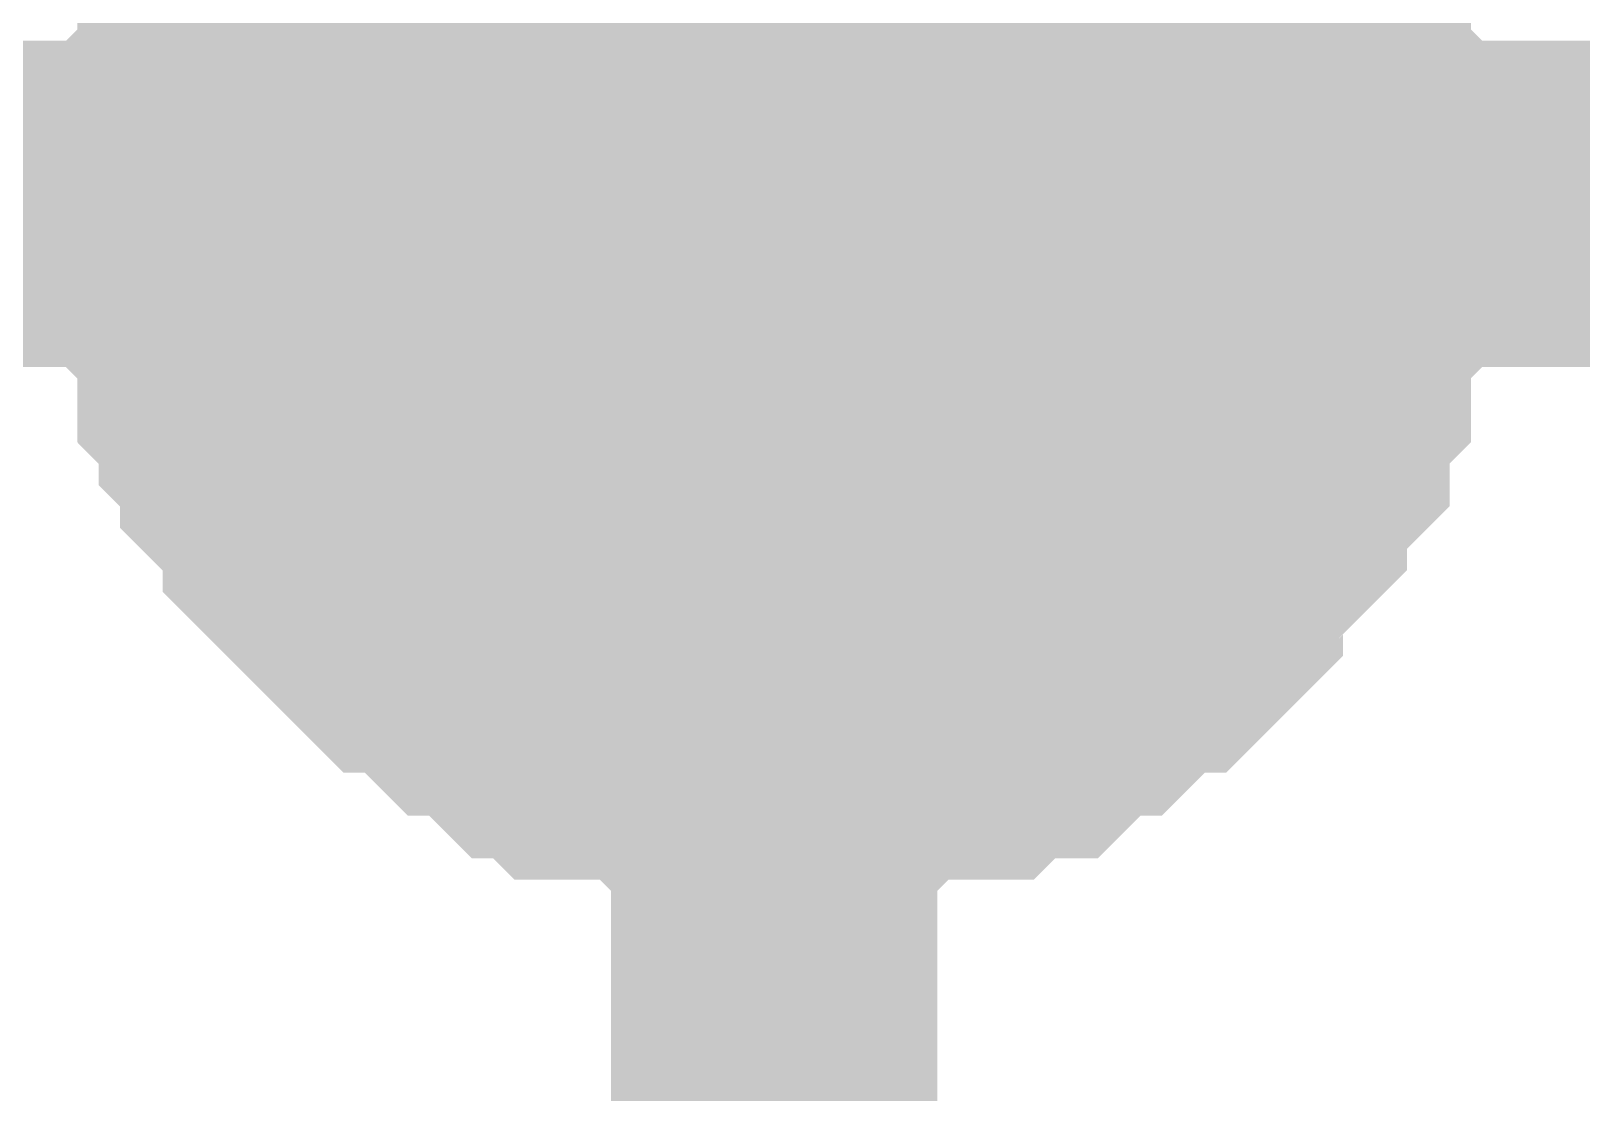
# Model space of a CAD drawing. Header units: inches. Extents: x 0 to 16.9, y 0 to 11.7.
# Drawn here: x 14.6176 to 14.6736, y 4.416 to 4.4544 of the extents above; entities that cross this region are included whole.
import ezdxf

# ---------------------------------------------------------------- set-up
doc = ezdxf.new("R2010")
doc.units = ezdxf.units.IN
doc.header["$MEASUREMENT"] = 0
doc.layers.add('Sheet', color=255, linetype='Continuous')

msp = doc.modelspace()

# ---------------------------------------------------------------- linework, layer by layer
at = {"layer": 'Sheet'}
msp.add_lwpolyline([(14.635677, 4.448821, 0.02, 0.02, 1), (14.655677, 4.448821, 0.02, 0.02, 1)], format="xyseb", close=True, dxfattribs=at)
for points in [[(14.624353, 4.448123, 0.0118, 0.0118, 0), (14.624353, 4.448894, 0.0118, 0.0118, 0), (14.624353, 4.450438, 0.0118, 0.0118, 0), (14.624353, 4.451209, 0.0118, 0.0118, 0), (14.625125, 4.451981, 0.0118, 0.0118, 0), (14.625125, 4.453525, 0.0118, 0.0118, 0), (14.625125, 4.454296, 0.0118, 0.0118, 0), (14.625896, 4.455068, 0.0118, 0.0118, 0), (14.625896, 4.45584, 0.0118, 0.0118, 0), (14.626668, 4.457383, 0.0118, 0.0118, 0), (14.626668, 4.458155, 0.0118, 0.0118, 0), (14.627439, 4.458926, 0.0118, 0.0118, 0), (14.628211, 4.459698, 0.0118, 0.0118, 0), (14.628211, 4.46047, 0.0118, 0.0118, 0)], [(14.624353, 4.448123, 0.0118, 0.0118, 0), (14.624353, 4.448894, 0.0118, 0.0118, 0), (14.624353, 4.450438, 0.0118, 0.0118, 0), (14.624353, 4.451209, 0.0118, 0.0118, 0), (14.625125, 4.451981, 0.0118, 0.0118, 0), (14.625125, 4.453525, 0.0118, 0.0118, 0), (14.625125, 4.454296, 0.0118, 0.0118, 0), (14.625896, 4.455068, 0.0118, 0.0118, 0), (14.625896, 4.45584, 0.0118, 0.0118, 0), (14.626668, 4.457383, 0.0118, 0.0118, 0), (14.626668, 4.458155, 0.0118, 0.0118, 0), (14.627439, 4.458926, 0.0118, 0.0118, 0), (14.628211, 4.459698, 0.0118, 0.0118, 0), (14.628211, 4.46047, 0.0118, 0.0118, 0)], [(14.624353, 4.448123, 0.0118, 0.0118, 0), (14.624353, 4.448894, 0.0118, 0.0118, 0), (14.624353, 4.450438, 0.0118, 0.0118, 0), (14.624353, 4.451209, 0.0118, 0.0118, 0), (14.625125, 4.451981, 0.0118, 0.0118, 0), (14.625125, 4.453525, 0.0118, 0.0118, 0), (14.625125, 4.454296, 0.0118, 0.0118, 0), (14.625896, 4.455068, 0.0118, 0.0118, 0), (14.625896, 4.45584, 0.0118, 0.0118, 0), (14.626668, 4.457383, 0.0118, 0.0118, 0), (14.626668, 4.458155, 0.0118, 0.0118, 0), (14.627439, 4.458926, 0.0118, 0.0118, 0), (14.628211, 4.459698, 0.0118, 0.0118, 0), (14.628211, 4.46047, 0.0118, 0.0118, 0)], [(14.624353, 4.448123, 0.0118, 0.0118, 0), (14.624353, 4.448894, 0.0118, 0.0118, 0), (14.624353, 4.450438, 0.0118, 0.0118, 0), (14.624353, 4.451209, 0.0118, 0.0118, 0), (14.625125, 4.451981, 0.0118, 0.0118, 0), (14.625125, 4.453525, 0.0118, 0.0118, 0), (14.625125, 4.454296, 0.0118, 0.0118, 0), (14.625896, 4.455068, 0.0118, 0.0118, 0), (14.625896, 4.45584, 0.0118, 0.0118, 0), (14.626668, 4.457383, 0.0118, 0.0118, 0), (14.626668, 4.458155, 0.0118, 0.0118, 0), (14.627439, 4.458926, 0.0118, 0.0118, 0), (14.628211, 4.459698, 0.0118, 0.0118, 0), (14.628211, 4.46047, 0.0118, 0.0118, 0)], [(14.660615, 4.46047, 0.0118, 0.0118, 0), (14.661386, 4.459698, 0.0118, 0.0118, 0), (14.661386, 4.458926, 0.0118, 0.0118, 0), (14.662158, 4.458155, 0.0118, 0.0118, 0), (14.66293, 4.457383, 0.0118, 0.0118, 0), (14.66293, 4.45584, 0.0118, 0.0118, 0), (14.66293, 4.455068, 0.0118, 0.0118, 0), (14.663701, 4.454296, 0.0118, 0.0118, 0), (14.663701, 4.453525, 0.0118, 0.0118, 0), (14.663701, 4.451981, 0.0118, 0.0118, 0), (14.664473, 4.451209, 0.0118, 0.0118, 0), (14.664473, 4.450438, 0.0118, 0.0118, 0), (14.664473, 4.448894, 0.0118, 0.0118, 0), (14.664473, 4.448123, 0.0118, 0.0118, 0)], [(14.660615, 4.46047, 0.0118, 0.0118, 0), (14.661386, 4.459698, 0.0118, 0.0118, 0), (14.661386, 4.458926, 0.0118, 0.0118, 0), (14.662158, 4.458155, 0.0118, 0.0118, 0), (14.66293, 4.457383, 0.0118, 0.0118, 0), (14.66293, 4.45584, 0.0118, 0.0118, 0), (14.66293, 4.455068, 0.0118, 0.0118, 0), (14.663701, 4.454296, 0.0118, 0.0118, 0), (14.663701, 4.453525, 0.0118, 0.0118, 0), (14.663701, 4.451981, 0.0118, 0.0118, 0), (14.664473, 4.451209, 0.0118, 0.0118, 0), (14.664473, 4.450438, 0.0118, 0.0118, 0), (14.664473, 4.448894, 0.0118, 0.0118, 0), (14.664473, 4.448123, 0.0118, 0.0118, 0)], [(14.660615, 4.46047, 0.0118, 0.0118, 0), (14.661386, 4.459698, 0.0118, 0.0118, 0), (14.661386, 4.458926, 0.0118, 0.0118, 0), (14.662158, 4.458155, 0.0118, 0.0118, 0), (14.66293, 4.457383, 0.0118, 0.0118, 0), (14.66293, 4.45584, 0.0118, 0.0118, 0), (14.66293, 4.455068, 0.0118, 0.0118, 0), (14.663701, 4.454296, 0.0118, 0.0118, 0), (14.663701, 4.453525, 0.0118, 0.0118, 0), (14.663701, 4.451981, 0.0118, 0.0118, 0), (14.664473, 4.451209, 0.0118, 0.0118, 0), (14.664473, 4.450438, 0.0118, 0.0118, 0), (14.664473, 4.448894, 0.0118, 0.0118, 0), (14.664473, 4.448123, 0.0118, 0.0118, 0)], [(14.660615, 4.46047, 0.0118, 0.0118, 0), (14.661386, 4.459698, 0.0118, 0.0118, 0), (14.661386, 4.458926, 0.0118, 0.0118, 0), (14.662158, 4.458155, 0.0118, 0.0118, 0), (14.66293, 4.457383, 0.0118, 0.0118, 0), (14.66293, 4.45584, 0.0118, 0.0118, 0), (14.66293, 4.455068, 0.0118, 0.0118, 0), (14.663701, 4.454296, 0.0118, 0.0118, 0), (14.663701, 4.453525, 0.0118, 0.0118, 0), (14.663701, 4.451981, 0.0118, 0.0118, 0), (14.664473, 4.451209, 0.0118, 0.0118, 0), (14.664473, 4.450438, 0.0118, 0.0118, 0), (14.664473, 4.448894, 0.0118, 0.0118, 0), (14.664473, 4.448123, 0.0118, 0.0118, 0)], [(14.624353, 4.448123, 0.0039, 0.0039, 0), (14.624353, 4.448894, 0.0039, 0.0039, 0), (14.624353, 4.450438, 0.0039, 0.0039, 0), (14.624353, 4.451209, 0.0039, 0.0039, 0), (14.625125, 4.451981, 0.0039, 0.0039, 0), (14.625125, 4.453525, 0.0039, 0.0039, 0), (14.625125, 4.454296, 0.0039, 0.0039, 0), (14.625896, 4.455068, 0.0039, 0.0039, 0), (14.625896, 4.45584, 0.0039, 0.0039, 0), (14.626668, 4.457383, 0.0039, 0.0039, 0)], [(14.624353, 4.448123, 0.0039, 0.0039, 0), (14.624353, 4.448894, 0.0039, 0.0039, 0), (14.624353, 4.450438, 0.0039, 0.0039, 0), (14.624353, 4.451209, 0.0039, 0.0039, 0), (14.625125, 4.451981, 0.0039, 0.0039, 0), (14.625125, 4.453525, 0.0039, 0.0039, 0), (14.625125, 4.454296, 0.0039, 0.0039, 0), (14.625896, 4.455068, 0.0039, 0.0039, 0), (14.625896, 4.45584, 0.0039, 0.0039, 0), (14.626668, 4.457383, 0.0039, 0.0039, 0)], [(14.624353, 4.448123, 0.0039, 0.0039, 0), (14.624353, 4.448894, 0.0039, 0.0039, 0), (14.624353, 4.450438, 0.0039, 0.0039, 0), (14.624353, 4.451209, 0.0039, 0.0039, 0), (14.625125, 4.451981, 0.0039, 0.0039, 0), (14.625125, 4.453525, 0.0039, 0.0039, 0), (14.625125, 4.454296, 0.0039, 0.0039, 0), (14.625896, 4.455068, 0.0039, 0.0039, 0), (14.625896, 4.45584, 0.0039, 0.0039, 0), (14.626668, 4.457383, 0.0039, 0.0039, 0)], [(14.624353, 4.448123, 0.0039, 0.0039, 0), (14.624353, 4.448894, 0.0039, 0.0039, 0), (14.624353, 4.450438, 0.0039, 0.0039, 0), (14.624353, 4.451209, 0.0039, 0.0039, 0), (14.625125, 4.451981, 0.0039, 0.0039, 0), (14.625125, 4.453525, 0.0039, 0.0039, 0), (14.625125, 4.454296, 0.0039, 0.0039, 0), (14.625896, 4.455068, 0.0039, 0.0039, 0), (14.625896, 4.45584, 0.0039, 0.0039, 0), (14.626668, 4.457383, 0.0039, 0.0039, 0)], [(14.66293, 4.457383, 0.0039, 0.0039, 0), (14.66293, 4.45584, 0.0039, 0.0039, 0), (14.66293, 4.455068, 0.0039, 0.0039, 0), (14.663701, 4.454296, 0.0039, 0.0039, 0), (14.663701, 4.453525, 0.0039, 0.0039, 0), (14.663701, 4.451981, 0.0039, 0.0039, 0), (14.664473, 4.451209, 0.0039, 0.0039, 0), (14.664473, 4.450438, 0.0039, 0.0039, 0), (14.664473, 4.448894, 0.0039, 0.0039, 0), (14.664473, 4.448123, 0.0039, 0.0039, 0)], [(14.66293, 4.457383, 0.0039, 0.0039, 0), (14.66293, 4.45584, 0.0039, 0.0039, 0), (14.66293, 4.455068, 0.0039, 0.0039, 0), (14.663701, 4.454296, 0.0039, 0.0039, 0), (14.663701, 4.453525, 0.0039, 0.0039, 0), (14.663701, 4.451981, 0.0039, 0.0039, 0), (14.664473, 4.451209, 0.0039, 0.0039, 0), (14.664473, 4.450438, 0.0039, 0.0039, 0), (14.664473, 4.448894, 0.0039, 0.0039, 0), (14.664473, 4.448123, 0.0039, 0.0039, 0)], [(14.66293, 4.457383, 0.0039, 0.0039, 0), (14.66293, 4.45584, 0.0039, 0.0039, 0), (14.66293, 4.455068, 0.0039, 0.0039, 0), (14.663701, 4.454296, 0.0039, 0.0039, 0), (14.663701, 4.453525, 0.0039, 0.0039, 0), (14.663701, 4.451981, 0.0039, 0.0039, 0), (14.664473, 4.451209, 0.0039, 0.0039, 0), (14.664473, 4.450438, 0.0039, 0.0039, 0), (14.664473, 4.448894, 0.0039, 0.0039, 0), (14.664473, 4.448123, 0.0039, 0.0039, 0)], [(14.66293, 4.457383, 0.0039, 0.0039, 0), (14.66293, 4.45584, 0.0039, 0.0039, 0), (14.66293, 4.455068, 0.0039, 0.0039, 0), (14.663701, 4.454296, 0.0039, 0.0039, 0), (14.663701, 4.453525, 0.0039, 0.0039, 0), (14.663701, 4.451981, 0.0039, 0.0039, 0), (14.664473, 4.451209, 0.0039, 0.0039, 0), (14.664473, 4.450438, 0.0039, 0.0039, 0), (14.664473, 4.448894, 0.0039, 0.0039, 0), (14.664473, 4.448123, 0.0039, 0.0039, 0)], [(14.408325, 4.015195, 0.0118, 0.0118, 0), (14.644413, 4.015195, 0.0118, 0.0118, 0), (14.644413, 4.448123, 0.0118, 0.0118, 0)], [(14.526369, 4.448123, 0.0118, 0.0118, 0), (14.644413, 4.448123, 0.0118, 0.0118, 0), (15.864973, 4.448123, 0.0118, 0.0118, 0)], [(14.644413, 4.42883, 0.0118, 0.0118, 0), (14.643641, 4.42883, 0.0118, 0.0118, 0), (14.642098, 4.42883, 0.0118, 0.0118, 0), (14.641327, 4.42883, 0.0118, 0.0118, 0), (14.640555, 4.429602, 0.0118, 0.0118, 0), (14.639784, 4.429602, 0.0118, 0.0118, 0), (14.638241, 4.429602, 0.0118, 0.0118, 0), (14.637469, 4.429602, 0.0118, 0.0118, 0), (14.636698, 4.430373, 0.0118, 0.0118, 0), (14.635926, 4.430373, 0.0118, 0.0118, 0), (14.635154, 4.431145, 0.0118, 0.0118, 0), (14.634383, 4.431917, 0.0118, 0.0118, 0), (14.633611, 4.431917, 0.0118, 0.0118, 0), (14.63284, 4.432688, 0.0118, 0.0118, 0), (14.632068, 4.43346, 0.0118, 0.0118, 0), (14.631297, 4.43346, 0.0118, 0.0118, 0), (14.630525, 4.434232, 0.0118, 0.0118, 0), (14.629754, 4.435004, 0.0118, 0.0118, 0), (14.628982, 4.435775, 0.0118, 0.0118, 0), (14.628211, 4.436547, 0.0118, 0.0118, 0), (14.628211, 4.437319, 0.0118, 0.0118, 0), (14.627439, 4.43809, 0.0118, 0.0118, 0), (14.626668, 4.438862, 0.0118, 0.0118, 0), (14.626668, 4.439634, 0.0118, 0.0118, 0), (14.625896, 4.440405, 0.0118, 0.0118, 0), (14.625896, 4.441177, 0.0118, 0.0118, 0), (14.625125, 4.441949, 0.0118, 0.0118, 0), (14.625125, 4.443492, 0.0118, 0.0118, 0), (14.625125, 4.444264, 0.0118, 0.0118, 0), (14.624353, 4.445036, 0.0118, 0.0118, 0), (14.624353, 4.445807, 0.0118, 0.0118, 0), (14.624353, 4.447351, 0.0118, 0.0118, 0), (14.624353, 4.448123, 0.0118, 0.0118, 0)], [(14.624353, 4.448123, 0.0118, 0.0118, 0), (14.624353, 4.448123, 0.0118, 0.0118, 0)], [(14.644413, 4.42883, 0.0118, 0.0118, 0), (14.643641, 4.42883, 0.0118, 0.0118, 0), (14.642098, 4.42883, 0.0118, 0.0118, 0), (14.641327, 4.42883, 0.0118, 0.0118, 0), (14.640555, 4.429602, 0.0118, 0.0118, 0), (14.639784, 4.429602, 0.0118, 0.0118, 0), (14.638241, 4.429602, 0.0118, 0.0118, 0), (14.637469, 4.429602, 0.0118, 0.0118, 0), (14.636698, 4.430373, 0.0118, 0.0118, 0), (14.635926, 4.430373, 0.0118, 0.0118, 0), (14.635154, 4.431145, 0.0118, 0.0118, 0), (14.634383, 4.431917, 0.0118, 0.0118, 0), (14.633611, 4.431917, 0.0118, 0.0118, 0), (14.63284, 4.432688, 0.0118, 0.0118, 0), (14.632068, 4.43346, 0.0118, 0.0118, 0), (14.631297, 4.43346, 0.0118, 0.0118, 0), (14.630525, 4.434232, 0.0118, 0.0118, 0), (14.629754, 4.435004, 0.0118, 0.0118, 0), (14.628982, 4.435775, 0.0118, 0.0118, 0), (14.628211, 4.436547, 0.0118, 0.0118, 0), (14.628211, 4.437319, 0.0118, 0.0118, 0), (14.627439, 4.43809, 0.0118, 0.0118, 0), (14.626668, 4.438862, 0.0118, 0.0118, 0), (14.626668, 4.439634, 0.0118, 0.0118, 0), (14.625896, 4.440405, 0.0118, 0.0118, 0), (14.625896, 4.441177, 0.0118, 0.0118, 0), (14.625125, 4.441949, 0.0118, 0.0118, 0), (14.625125, 4.443492, 0.0118, 0.0118, 0), (14.625125, 4.444264, 0.0118, 0.0118, 0), (14.624353, 4.445036, 0.0118, 0.0118, 0), (14.624353, 4.445807, 0.0118, 0.0118, 0), (14.624353, 4.447351, 0.0118, 0.0118, 0), (14.624353, 4.448123, 0.0118, 0.0118, 0)], [(14.624353, 4.448123, 0.0118, 0.0118, 0), (14.624353, 4.448123, 0.0118, 0.0118, 0)], [(14.644413, 4.42883, 0.0118, 0.0118, 0), (14.643641, 4.42883, 0.0118, 0.0118, 0), (14.642098, 4.42883, 0.0118, 0.0118, 0), (14.641327, 4.42883, 0.0118, 0.0118, 0), (14.640555, 4.429602, 0.0118, 0.0118, 0), (14.639784, 4.429602, 0.0118, 0.0118, 0), (14.638241, 4.429602, 0.0118, 0.0118, 0), (14.637469, 4.429602, 0.0118, 0.0118, 0), (14.636698, 4.430373, 0.0118, 0.0118, 0), (14.635926, 4.430373, 0.0118, 0.0118, 0), (14.635154, 4.431145, 0.0118, 0.0118, 0), (14.634383, 4.431917, 0.0118, 0.0118, 0), (14.633611, 4.431917, 0.0118, 0.0118, 0), (14.63284, 4.432688, 0.0118, 0.0118, 0), (14.632068, 4.43346, 0.0118, 0.0118, 0), (14.631297, 4.43346, 0.0118, 0.0118, 0), (14.630525, 4.434232, 0.0118, 0.0118, 0), (14.629754, 4.435004, 0.0118, 0.0118, 0), (14.628982, 4.435775, 0.0118, 0.0118, 0), (14.628211, 4.436547, 0.0118, 0.0118, 0), (14.628211, 4.437319, 0.0118, 0.0118, 0), (14.627439, 4.43809, 0.0118, 0.0118, 0), (14.626668, 4.438862, 0.0118, 0.0118, 0), (14.626668, 4.439634, 0.0118, 0.0118, 0), (14.625896, 4.440405, 0.0118, 0.0118, 0), (14.625896, 4.441177, 0.0118, 0.0118, 0), (14.625125, 4.441949, 0.0118, 0.0118, 0), (14.625125, 4.443492, 0.0118, 0.0118, 0), (14.625125, 4.444264, 0.0118, 0.0118, 0), (14.624353, 4.445036, 0.0118, 0.0118, 0), (14.624353, 4.445807, 0.0118, 0.0118, 0), (14.624353, 4.447351, 0.0118, 0.0118, 0), (14.624353, 4.448123, 0.0118, 0.0118, 0)], [(14.624353, 4.448123, 0.0118, 0.0118, 0), (14.624353, 4.448123, 0.0118, 0.0118, 0)], [(14.644413, 4.42883, 0.0118, 0.0118, 0), (14.643641, 4.42883, 0.0118, 0.0118, 0), (14.642098, 4.42883, 0.0118, 0.0118, 0), (14.641327, 4.42883, 0.0118, 0.0118, 0), (14.640555, 4.429602, 0.0118, 0.0118, 0), (14.639784, 4.429602, 0.0118, 0.0118, 0), (14.638241, 4.429602, 0.0118, 0.0118, 0), (14.637469, 4.429602, 0.0118, 0.0118, 0), (14.636698, 4.430373, 0.0118, 0.0118, 0), (14.635926, 4.430373, 0.0118, 0.0118, 0), (14.635154, 4.431145, 0.0118, 0.0118, 0), (14.634383, 4.431917, 0.0118, 0.0118, 0), (14.633611, 4.431917, 0.0118, 0.0118, 0), (14.63284, 4.432688, 0.0118, 0.0118, 0), (14.632068, 4.43346, 0.0118, 0.0118, 0), (14.631297, 4.43346, 0.0118, 0.0118, 0), (14.630525, 4.434232, 0.0118, 0.0118, 0), (14.629754, 4.435004, 0.0118, 0.0118, 0), (14.628982, 4.435775, 0.0118, 0.0118, 0), (14.628211, 4.436547, 0.0118, 0.0118, 0), (14.628211, 4.437319, 0.0118, 0.0118, 0), (14.627439, 4.43809, 0.0118, 0.0118, 0), (14.626668, 4.438862, 0.0118, 0.0118, 0), (14.626668, 4.439634, 0.0118, 0.0118, 0), (14.625896, 4.440405, 0.0118, 0.0118, 0), (14.625896, 4.441177, 0.0118, 0.0118, 0), (14.625125, 4.441949, 0.0118, 0.0118, 0), (14.625125, 4.443492, 0.0118, 0.0118, 0), (14.625125, 4.444264, 0.0118, 0.0118, 0), (14.624353, 4.445036, 0.0118, 0.0118, 0), (14.624353, 4.445807, 0.0118, 0.0118, 0), (14.624353, 4.447351, 0.0118, 0.0118, 0), (14.624353, 4.448123, 0.0118, 0.0118, 0)], [(14.624353, 4.448123, 0.0118, 0.0118, 0), (14.624353, 4.448123, 0.0118, 0.0118, 0)], [(14.664473, 4.448123, 0.0118, 0.0118, 0), (14.664473, 4.447351, 0.0118, 0.0118, 0), (14.664473, 4.445807, 0.0118, 0.0118, 0), (14.664473, 4.445036, 0.0118, 0.0118, 0), (14.663701, 4.444264, 0.0118, 0.0118, 0), (14.663701, 4.443492, 0.0118, 0.0118, 0), (14.663701, 4.441949, 0.0118, 0.0118, 0), (14.66293, 4.441177, 0.0118, 0.0118, 0), (14.66293, 4.440405, 0.0118, 0.0118, 0), (14.66293, 4.439634, 0.0118, 0.0118, 0), (14.662158, 4.438862, 0.0118, 0.0118, 0), (14.661386, 4.43809, 0.0118, 0.0118, 0), (14.661386, 4.437319, 0.0118, 0.0118, 0), (14.660615, 4.436547, 0.0118, 0.0118, 0), (14.659843, 4.435775, 0.0118, 0.0118, 0), (14.659072, 4.435004, 0.0118, 0.0118, 0), (14.659072, 4.434232, 0.0118, 0.0118, 0), (14.6583, 4.43346, 0.0118, 0.0118, 0), (14.657529, 4.43346, 0.0118, 0.0118, 0), (14.656757, 4.432688, 0.0118, 0.0118, 0), (14.655986, 4.431917, 0.0118, 0.0118, 0), (14.655214, 4.431917, 0.0118, 0.0118, 0), (14.654443, 4.431145, 0.0118, 0.0118, 0), (14.653671, 4.430373, 0.0118, 0.0118, 0), (14.652128, 4.430373, 0.0118, 0.0118, 0), (14.651357, 4.429602, 0.0118, 0.0118, 0), (14.650585, 4.429602, 0.0118, 0.0118, 0), (14.649814, 4.429602, 0.0118, 0.0118, 0), (14.64827, 4.429602, 0.0118, 0.0118, 0), (14.647499, 4.42883, 0.0118, 0.0118, 0), (14.646727, 4.42883, 0.0118, 0.0118, 0), (14.645184, 4.42883, 0.0118, 0.0118, 0), (14.644413, 4.42883, 0.0118, 0.0118, 0)], [(14.664473, 4.448123, 0.0118, 0.0118, 0), (14.664473, 4.447351, 0.0118, 0.0118, 0), (14.664473, 4.445807, 0.0118, 0.0118, 0), (14.664473, 4.445036, 0.0118, 0.0118, 0), (14.663701, 4.444264, 0.0118, 0.0118, 0), (14.663701, 4.443492, 0.0118, 0.0118, 0), (14.663701, 4.441949, 0.0118, 0.0118, 0), (14.66293, 4.441177, 0.0118, 0.0118, 0), (14.66293, 4.440405, 0.0118, 0.0118, 0), (14.66293, 4.439634, 0.0118, 0.0118, 0), (14.662158, 4.438862, 0.0118, 0.0118, 0), (14.661386, 4.43809, 0.0118, 0.0118, 0), (14.661386, 4.437319, 0.0118, 0.0118, 0), (14.660615, 4.436547, 0.0118, 0.0118, 0), (14.659843, 4.435775, 0.0118, 0.0118, 0), (14.659072, 4.435004, 0.0118, 0.0118, 0), (14.659072, 4.434232, 0.0118, 0.0118, 0), (14.6583, 4.43346, 0.0118, 0.0118, 0), (14.657529, 4.43346, 0.0118, 0.0118, 0), (14.656757, 4.432688, 0.0118, 0.0118, 0), (14.655986, 4.431917, 0.0118, 0.0118, 0), (14.655214, 4.431917, 0.0118, 0.0118, 0), (14.654443, 4.431145, 0.0118, 0.0118, 0), (14.653671, 4.430373, 0.0118, 0.0118, 0), (14.652128, 4.430373, 0.0118, 0.0118, 0), (14.651357, 4.429602, 0.0118, 0.0118, 0), (14.650585, 4.429602, 0.0118, 0.0118, 0), (14.649814, 4.429602, 0.0118, 0.0118, 0), (14.64827, 4.429602, 0.0118, 0.0118, 0), (14.647499, 4.42883, 0.0118, 0.0118, 0), (14.646727, 4.42883, 0.0118, 0.0118, 0), (14.645184, 4.42883, 0.0118, 0.0118, 0), (14.644413, 4.42883, 0.0118, 0.0118, 0)], [(14.664473, 4.448123, 0.0118, 0.0118, 0), (14.664473, 4.447351, 0.0118, 0.0118, 0), (14.664473, 4.445807, 0.0118, 0.0118, 0), (14.664473, 4.445036, 0.0118, 0.0118, 0), (14.663701, 4.444264, 0.0118, 0.0118, 0), (14.663701, 4.443492, 0.0118, 0.0118, 0), (14.663701, 4.441949, 0.0118, 0.0118, 0), (14.66293, 4.441177, 0.0118, 0.0118, 0), (14.66293, 4.440405, 0.0118, 0.0118, 0), (14.66293, 4.439634, 0.0118, 0.0118, 0), (14.662158, 4.438862, 0.0118, 0.0118, 0), (14.661386, 4.43809, 0.0118, 0.0118, 0), (14.661386, 4.437319, 0.0118, 0.0118, 0), (14.660615, 4.436547, 0.0118, 0.0118, 0), (14.659843, 4.435775, 0.0118, 0.0118, 0), (14.659072, 4.435004, 0.0118, 0.0118, 0), (14.659072, 4.434232, 0.0118, 0.0118, 0), (14.6583, 4.43346, 0.0118, 0.0118, 0), (14.657529, 4.43346, 0.0118, 0.0118, 0), (14.656757, 4.432688, 0.0118, 0.0118, 0), (14.655986, 4.431917, 0.0118, 0.0118, 0), (14.655214, 4.431917, 0.0118, 0.0118, 0), (14.654443, 4.431145, 0.0118, 0.0118, 0), (14.653671, 4.430373, 0.0118, 0.0118, 0), (14.652128, 4.430373, 0.0118, 0.0118, 0), (14.651357, 4.429602, 0.0118, 0.0118, 0), (14.650585, 4.429602, 0.0118, 0.0118, 0), (14.649814, 4.429602, 0.0118, 0.0118, 0), (14.64827, 4.429602, 0.0118, 0.0118, 0), (14.647499, 4.42883, 0.0118, 0.0118, 0), (14.646727, 4.42883, 0.0118, 0.0118, 0), (14.645184, 4.42883, 0.0118, 0.0118, 0), (14.644413, 4.42883, 0.0118, 0.0118, 0)], [(14.664473, 4.448123, 0.0118, 0.0118, 0), (14.664473, 4.447351, 0.0118, 0.0118, 0), (14.664473, 4.445807, 0.0118, 0.0118, 0), (14.664473, 4.445036, 0.0118, 0.0118, 0), (14.663701, 4.444264, 0.0118, 0.0118, 0), (14.663701, 4.443492, 0.0118, 0.0118, 0), (14.663701, 4.441949, 0.0118, 0.0118, 0), (14.66293, 4.441177, 0.0118, 0.0118, 0), (14.66293, 4.440405, 0.0118, 0.0118, 0), (14.66293, 4.439634, 0.0118, 0.0118, 0), (14.662158, 4.438862, 0.0118, 0.0118, 0), (14.661386, 4.43809, 0.0118, 0.0118, 0), (14.661386, 4.437319, 0.0118, 0.0118, 0), (14.660615, 4.436547, 0.0118, 0.0118, 0), (14.659843, 4.435775, 0.0118, 0.0118, 0), (14.659072, 4.435004, 0.0118, 0.0118, 0), (14.659072, 4.434232, 0.0118, 0.0118, 0), (14.6583, 4.43346, 0.0118, 0.0118, 0), (14.657529, 4.43346, 0.0118, 0.0118, 0), (14.656757, 4.432688, 0.0118, 0.0118, 0), (14.655986, 4.431917, 0.0118, 0.0118, 0), (14.655214, 4.431917, 0.0118, 0.0118, 0), (14.654443, 4.431145, 0.0118, 0.0118, 0), (14.653671, 4.430373, 0.0118, 0.0118, 0), (14.652128, 4.430373, 0.0118, 0.0118, 0), (14.651357, 4.429602, 0.0118, 0.0118, 0), (14.650585, 4.429602, 0.0118, 0.0118, 0), (14.649814, 4.429602, 0.0118, 0.0118, 0), (14.64827, 4.429602, 0.0118, 0.0118, 0), (14.647499, 4.42883, 0.0118, 0.0118, 0), (14.646727, 4.42883, 0.0118, 0.0118, 0), (14.645184, 4.42883, 0.0118, 0.0118, 0), (14.644413, 4.42883, 0.0118, 0.0118, 0)], [(14.664473, 4.448123, 0.0118, 0.0118, 0), (14.664473, 4.448123, 0.0118, 0.0118, 0), (14.664473, 4.448123, 0.0118, 0.0118, 0), (14.664473, 4.448123, 0.0118, 0.0118, 0), (14.664473, 4.448123, 0.0118, 0.0118, 0), (14.664473, 4.448123, 0.0118, 0.0118, 0), (14.664473, 4.448123, 0.0118, 0.0118, 0), (14.664473, 4.448123, 0.0118, 0.0118, 0), (14.664473, 4.448123, 0.0118, 0.0118, 0), (14.664473, 4.448123, 0.0118, 0.0118, 0), (14.664473, 4.448123, 0.0118, 0.0118, 0), (14.664473, 4.448123, 0.0118, 0.0118, 0), (14.664473, 4.448123, 0.0118, 0.0118, 0), (14.664473, 4.448123, 0.0118, 0.0118, 0), (14.664473, 4.448123, 0.0118, 0.0118, 0), (14.664473, 4.448123, 0.0118, 0.0118, 0), (14.664473, 4.448123, 0.0118, 0.0118, 0), (14.664473, 4.448123, 0.0118, 0.0118, 0), (14.664473, 4.448123, 0.0118, 0.0118, 0), (14.664473, 4.448123, 0.0118, 0.0118, 0), (14.664473, 4.448123, 0.0118, 0.0118, 0), (14.664473, 4.448123, 0.0118, 0.0118, 0), (14.664473, 4.448123, 0.0118, 0.0118, 0), (14.664473, 4.448123, 0.0118, 0.0118, 0), (14.664473, 4.448123, 0.0118, 0.0118, 0), (14.664473, 4.448123, 0.0118, 0.0118, 0), (14.664473, 4.448123, 0.0118, 0.0118, 0), (14.664473, 4.448123, 0.0118, 0.0118, 0), (14.664473, 4.448123, 0.0118, 0.0118, 0), (14.664473, 4.448123, 0.0118, 0.0118, 0), (14.664473, 4.448123, 0.0118, 0.0118, 0), (14.664473, 4.448123, 0.0118, 0.0118, 0), (14.664473, 4.448123, 0.0118, 0.0118, 0)], [(14.664473, 4.448123, 0.0118, 0.0118, 0), (14.664473, 4.448123, 0.0118, 0.0118, 0)], [(14.664473, 4.448123, 0.0118, 0.0118, 0), (14.664473, 4.448123, 0.0118, 0.0118, 0), (14.664473, 4.448123, 0.0118, 0.0118, 0), (14.664473, 4.448123, 0.0118, 0.0118, 0), (14.664473, 4.448123, 0.0118, 0.0118, 0), (14.664473, 4.448123, 0.0118, 0.0118, 0), (14.664473, 4.448123, 0.0118, 0.0118, 0), (14.664473, 4.448123, 0.0118, 0.0118, 0), (14.664473, 4.448123, 0.0118, 0.0118, 0), (14.664473, 4.448123, 0.0118, 0.0118, 0), (14.664473, 4.448123, 0.0118, 0.0118, 0), (14.664473, 4.448123, 0.0118, 0.0118, 0), (14.664473, 4.448123, 0.0118, 0.0118, 0), (14.664473, 4.448123, 0.0118, 0.0118, 0), (14.664473, 4.448123, 0.0118, 0.0118, 0), (14.664473, 4.448123, 0.0118, 0.0118, 0), (14.664473, 4.448123, 0.0118, 0.0118, 0), (14.664473, 4.448123, 0.0118, 0.0118, 0), (14.664473, 4.448123, 0.0118, 0.0118, 0), (14.664473, 4.448123, 0.0118, 0.0118, 0), (14.664473, 4.448123, 0.0118, 0.0118, 0), (14.664473, 4.448123, 0.0118, 0.0118, 0), (14.664473, 4.448123, 0.0118, 0.0118, 0), (14.664473, 4.448123, 0.0118, 0.0118, 0), (14.664473, 4.448123, 0.0118, 0.0118, 0), (14.664473, 4.448123, 0.0118, 0.0118, 0), (14.664473, 4.448123, 0.0118, 0.0118, 0), (14.664473, 4.448123, 0.0118, 0.0118, 0), (14.664473, 4.448123, 0.0118, 0.0118, 0), (14.664473, 4.448123, 0.0118, 0.0118, 0), (14.664473, 4.448123, 0.0118, 0.0118, 0), (14.664473, 4.448123, 0.0118, 0.0118, 0), (14.664473, 4.448123, 0.0118, 0.0118, 0)], [(14.664473, 4.448123, 0.0118, 0.0118, 0), (14.664473, 4.448123, 0.0118, 0.0118, 0)], [(14.664473, 4.448123, 0.0118, 0.0118, 0), (14.664473, 4.448123, 0.0118, 0.0118, 0), (14.664473, 4.448123, 0.0118, 0.0118, 0), (14.664473, 4.448123, 0.0118, 0.0118, 0), (14.664473, 4.448123, 0.0118, 0.0118, 0), (14.664473, 4.448123, 0.0118, 0.0118, 0), (14.664473, 4.448123, 0.0118, 0.0118, 0), (14.664473, 4.448123, 0.0118, 0.0118, 0), (14.664473, 4.448123, 0.0118, 0.0118, 0), (14.664473, 4.448123, 0.0118, 0.0118, 0), (14.664473, 4.448123, 0.0118, 0.0118, 0), (14.664473, 4.448123, 0.0118, 0.0118, 0), (14.664473, 4.448123, 0.0118, 0.0118, 0), (14.664473, 4.448123, 0.0118, 0.0118, 0), (14.664473, 4.448123, 0.0118, 0.0118, 0), (14.664473, 4.448123, 0.0118, 0.0118, 0), (14.664473, 4.448123, 0.0118, 0.0118, 0), (14.664473, 4.448123, 0.0118, 0.0118, 0), (14.664473, 4.448123, 0.0118, 0.0118, 0), (14.664473, 4.448123, 0.0118, 0.0118, 0), (14.664473, 4.448123, 0.0118, 0.0118, 0), (14.664473, 4.448123, 0.0118, 0.0118, 0), (14.664473, 4.448123, 0.0118, 0.0118, 0), (14.664473, 4.448123, 0.0118, 0.0118, 0), (14.664473, 4.448123, 0.0118, 0.0118, 0), (14.664473, 4.448123, 0.0118, 0.0118, 0), (14.664473, 4.448123, 0.0118, 0.0118, 0), (14.664473, 4.448123, 0.0118, 0.0118, 0), (14.664473, 4.448123, 0.0118, 0.0118, 0), (14.664473, 4.448123, 0.0118, 0.0118, 0), (14.664473, 4.448123, 0.0118, 0.0118, 0), (14.664473, 4.448123, 0.0118, 0.0118, 0), (14.664473, 4.448123, 0.0118, 0.0118, 0)], [(14.664473, 4.448123, 0.0118, 0.0118, 0), (14.664473, 4.448123, 0.0118, 0.0118, 0)], [(14.664473, 4.448123, 0.0118, 0.0118, 0), (14.664473, 4.448123, 0.0118, 0.0118, 0), (14.664473, 4.448123, 0.0118, 0.0118, 0), (14.664473, 4.448123, 0.0118, 0.0118, 0), (14.664473, 4.448123, 0.0118, 0.0118, 0), (14.664473, 4.448123, 0.0118, 0.0118, 0), (14.664473, 4.448123, 0.0118, 0.0118, 0), (14.664473, 4.448123, 0.0118, 0.0118, 0), (14.664473, 4.448123, 0.0118, 0.0118, 0), (14.664473, 4.448123, 0.0118, 0.0118, 0), (14.664473, 4.448123, 0.0118, 0.0118, 0), (14.664473, 4.448123, 0.0118, 0.0118, 0), (14.664473, 4.448123, 0.0118, 0.0118, 0), (14.664473, 4.448123, 0.0118, 0.0118, 0), (14.664473, 4.448123, 0.0118, 0.0118, 0), (14.664473, 4.448123, 0.0118, 0.0118, 0), (14.664473, 4.448123, 0.0118, 0.0118, 0), (14.664473, 4.448123, 0.0118, 0.0118, 0), (14.664473, 4.448123, 0.0118, 0.0118, 0), (14.664473, 4.448123, 0.0118, 0.0118, 0), (14.664473, 4.448123, 0.0118, 0.0118, 0), (14.664473, 4.448123, 0.0118, 0.0118, 0), (14.664473, 4.448123, 0.0118, 0.0118, 0), (14.664473, 4.448123, 0.0118, 0.0118, 0), (14.664473, 4.448123, 0.0118, 0.0118, 0), (14.664473, 4.448123, 0.0118, 0.0118, 0), (14.664473, 4.448123, 0.0118, 0.0118, 0), (14.664473, 4.448123, 0.0118, 0.0118, 0), (14.664473, 4.448123, 0.0118, 0.0118, 0), (14.664473, 4.448123, 0.0118, 0.0118, 0), (14.664473, 4.448123, 0.0118, 0.0118, 0), (14.664473, 4.448123, 0.0118, 0.0118, 0), (14.664473, 4.448123, 0.0118, 0.0118, 0)], [(14.664473, 4.448123, 0.0118, 0.0118, 0), (14.664473, 4.448123, 0.0118, 0.0118, 0)], [(14.644413, 4.42883, 0.0039, 0.0039, 0), (14.643641, 4.42883, 0.0039, 0.0039, 0), (14.642098, 4.42883, 0.0039, 0.0039, 0), (14.641327, 4.42883, 0.0039, 0.0039, 0), (14.640555, 4.429602, 0.0039, 0.0039, 0), (14.639784, 4.429602, 0.0039, 0.0039, 0), (14.638241, 4.429602, 0.0039, 0.0039, 0), (14.637469, 4.429602, 0.0039, 0.0039, 0), (14.636698, 4.430373, 0.0039, 0.0039, 0), (14.635926, 4.430373, 0.0039, 0.0039, 0), (14.635154, 4.431145, 0.0039, 0.0039, 0), (14.634383, 4.431917, 0.0039, 0.0039, 0), (14.633611, 4.431917, 0.0039, 0.0039, 0), (14.63284, 4.432688, 0.0039, 0.0039, 0), (14.632068, 4.43346, 0.0039, 0.0039, 0), (14.631297, 4.43346, 0.0039, 0.0039, 0), (14.630525, 4.434232, 0.0039, 0.0039, 0), (14.629754, 4.435004, 0.0039, 0.0039, 0), (14.628982, 4.435775, 0.0039, 0.0039, 0), (14.628211, 4.436547, 0.0039, 0.0039, 0), (14.628211, 4.437319, 0.0039, 0.0039, 0), (14.627439, 4.43809, 0.0039, 0.0039, 0), (14.626668, 4.438862, 0.0039, 0.0039, 0), (14.626668, 4.439634, 0.0039, 0.0039, 0), (14.625896, 4.440405, 0.0039, 0.0039, 0), (14.625896, 4.441177, 0.0039, 0.0039, 0), (14.625125, 4.441949, 0.0039, 0.0039, 0), (14.625125, 4.443492, 0.0039, 0.0039, 0), (14.625125, 4.444264, 0.0039, 0.0039, 0), (14.624353, 4.445036, 0.0039, 0.0039, 0), (14.624353, 4.445807, 0.0039, 0.0039, 0), (14.624353, 4.447351, 0.0039, 0.0039, 0), (14.624353, 4.448123, 0.0039, 0.0039, 0)], [(14.624353, 4.448123, 0.0039, 0.0039, 0), (14.624353, 4.448123, 0.0039, 0.0039, 0)], [(14.644413, 4.42883, 0.0039, 0.0039, 0), (14.643641, 4.42883, 0.0039, 0.0039, 0), (14.642098, 4.42883, 0.0039, 0.0039, 0), (14.641327, 4.42883, 0.0039, 0.0039, 0), (14.640555, 4.429602, 0.0039, 0.0039, 0), (14.639784, 4.429602, 0.0039, 0.0039, 0), (14.638241, 4.429602, 0.0039, 0.0039, 0), (14.637469, 4.429602, 0.0039, 0.0039, 0), (14.636698, 4.430373, 0.0039, 0.0039, 0), (14.635926, 4.430373, 0.0039, 0.0039, 0), (14.635154, 4.431145, 0.0039, 0.0039, 0), (14.634383, 4.431917, 0.0039, 0.0039, 0), (14.633611, 4.431917, 0.0039, 0.0039, 0), (14.63284, 4.432688, 0.0039, 0.0039, 0), (14.632068, 4.43346, 0.0039, 0.0039, 0), (14.631297, 4.43346, 0.0039, 0.0039, 0), (14.630525, 4.434232, 0.0039, 0.0039, 0), (14.629754, 4.435004, 0.0039, 0.0039, 0), (14.628982, 4.435775, 0.0039, 0.0039, 0), (14.628211, 4.436547, 0.0039, 0.0039, 0), (14.628211, 4.437319, 0.0039, 0.0039, 0), (14.627439, 4.43809, 0.0039, 0.0039, 0), (14.626668, 4.438862, 0.0039, 0.0039, 0), (14.626668, 4.439634, 0.0039, 0.0039, 0), (14.625896, 4.440405, 0.0039, 0.0039, 0), (14.625896, 4.441177, 0.0039, 0.0039, 0), (14.625125, 4.441949, 0.0039, 0.0039, 0), (14.625125, 4.443492, 0.0039, 0.0039, 0), (14.625125, 4.444264, 0.0039, 0.0039, 0), (14.624353, 4.445036, 0.0039, 0.0039, 0), (14.624353, 4.445807, 0.0039, 0.0039, 0), (14.624353, 4.447351, 0.0039, 0.0039, 0), (14.624353, 4.448123, 0.0039, 0.0039, 0)], [(14.624353, 4.448123, 0.0039, 0.0039, 0), (14.624353, 4.448123, 0.0039, 0.0039, 0)], [(14.644413, 4.42883, 0.0039, 0.0039, 0), (14.643641, 4.42883, 0.0039, 0.0039, 0), (14.642098, 4.42883, 0.0039, 0.0039, 0), (14.641327, 4.42883, 0.0039, 0.0039, 0), (14.640555, 4.429602, 0.0039, 0.0039, 0), (14.639784, 4.429602, 0.0039, 0.0039, 0), (14.638241, 4.429602, 0.0039, 0.0039, 0), (14.637469, 4.429602, 0.0039, 0.0039, 0), (14.636698, 4.430373, 0.0039, 0.0039, 0), (14.635926, 4.430373, 0.0039, 0.0039, 0), (14.635154, 4.431145, 0.0039, 0.0039, 0), (14.634383, 4.431917, 0.0039, 0.0039, 0), (14.633611, 4.431917, 0.0039, 0.0039, 0), (14.63284, 4.432688, 0.0039, 0.0039, 0), (14.632068, 4.43346, 0.0039, 0.0039, 0), (14.631297, 4.43346, 0.0039, 0.0039, 0), (14.630525, 4.434232, 0.0039, 0.0039, 0), (14.629754, 4.435004, 0.0039, 0.0039, 0), (14.628982, 4.435775, 0.0039, 0.0039, 0), (14.628211, 4.436547, 0.0039, 0.0039, 0), (14.628211, 4.437319, 0.0039, 0.0039, 0), (14.627439, 4.43809, 0.0039, 0.0039, 0), (14.626668, 4.438862, 0.0039, 0.0039, 0), (14.626668, 4.439634, 0.0039, 0.0039, 0), (14.625896, 4.440405, 0.0039, 0.0039, 0), (14.625896, 4.441177, 0.0039, 0.0039, 0), (14.625125, 4.441949, 0.0039, 0.0039, 0), (14.625125, 4.443492, 0.0039, 0.0039, 0), (14.625125, 4.444264, 0.0039, 0.0039, 0), (14.624353, 4.445036, 0.0039, 0.0039, 0), (14.624353, 4.445807, 0.0039, 0.0039, 0), (14.624353, 4.447351, 0.0039, 0.0039, 0), (14.624353, 4.448123, 0.0039, 0.0039, 0)], [(14.624353, 4.448123, 0.0039, 0.0039, 0), (14.624353, 4.448123, 0.0039, 0.0039, 0)], [(14.644413, 4.42883, 0.0039, 0.0039, 0), (14.643641, 4.42883, 0.0039, 0.0039, 0), (14.642098, 4.42883, 0.0039, 0.0039, 0), (14.641327, 4.42883, 0.0039, 0.0039, 0), (14.640555, 4.429602, 0.0039, 0.0039, 0), (14.639784, 4.429602, 0.0039, 0.0039, 0), (14.638241, 4.429602, 0.0039, 0.0039, 0), (14.637469, 4.429602, 0.0039, 0.0039, 0), (14.636698, 4.430373, 0.0039, 0.0039, 0), (14.635926, 4.430373, 0.0039, 0.0039, 0), (14.635154, 4.431145, 0.0039, 0.0039, 0), (14.634383, 4.431917, 0.0039, 0.0039, 0), (14.633611, 4.431917, 0.0039, 0.0039, 0), (14.63284, 4.432688, 0.0039, 0.0039, 0), (14.632068, 4.43346, 0.0039, 0.0039, 0), (14.631297, 4.43346, 0.0039, 0.0039, 0), (14.630525, 4.434232, 0.0039, 0.0039, 0), (14.629754, 4.435004, 0.0039, 0.0039, 0), (14.628982, 4.435775, 0.0039, 0.0039, 0), (14.628211, 4.436547, 0.0039, 0.0039, 0), (14.628211, 4.437319, 0.0039, 0.0039, 0), (14.627439, 4.43809, 0.0039, 0.0039, 0), (14.626668, 4.438862, 0.0039, 0.0039, 0), (14.626668, 4.439634, 0.0039, 0.0039, 0), (14.625896, 4.440405, 0.0039, 0.0039, 0), (14.625896, 4.441177, 0.0039, 0.0039, 0), (14.625125, 4.441949, 0.0039, 0.0039, 0), (14.625125, 4.443492, 0.0039, 0.0039, 0), (14.625125, 4.444264, 0.0039, 0.0039, 0), (14.624353, 4.445036, 0.0039, 0.0039, 0), (14.624353, 4.445807, 0.0039, 0.0039, 0), (14.624353, 4.447351, 0.0039, 0.0039, 0), (14.624353, 4.448123, 0.0039, 0.0039, 0)], [(14.624353, 4.448123, 0.0039, 0.0039, 0), (14.624353, 4.448123, 0.0039, 0.0039, 0)], [(14.664473, 4.448123, 0.0039, 0.0039, 0), (14.664473, 4.447351, 0.0039, 0.0039, 0), (14.664473, 4.445807, 0.0039, 0.0039, 0), (14.664473, 4.445036, 0.0039, 0.0039, 0), (14.663701, 4.444264, 0.0039, 0.0039, 0), (14.663701, 4.443492, 0.0039, 0.0039, 0), (14.663701, 4.441949, 0.0039, 0.0039, 0), (14.66293, 4.441177, 0.0039, 0.0039, 0), (14.66293, 4.440405, 0.0039, 0.0039, 0), (14.66293, 4.439634, 0.0039, 0.0039, 0), (14.662158, 4.438862, 0.0039, 0.0039, 0), (14.661386, 4.43809, 0.0039, 0.0039, 0), (14.661386, 4.437319, 0.0039, 0.0039, 0), (14.660615, 4.436547, 0.0039, 0.0039, 0), (14.659843, 4.435775, 0.0039, 0.0039, 0), (14.659072, 4.435004, 0.0039, 0.0039, 0), (14.659072, 4.434232, 0.0039, 0.0039, 0), (14.6583, 4.43346, 0.0039, 0.0039, 0), (14.657529, 4.43346, 0.0039, 0.0039, 0), (14.656757, 4.432688, 0.0039, 0.0039, 0), (14.655986, 4.431917, 0.0039, 0.0039, 0), (14.655214, 4.431917, 0.0039, 0.0039, 0), (14.654443, 4.431145, 0.0039, 0.0039, 0), (14.653671, 4.430373, 0.0039, 0.0039, 0), (14.652128, 4.430373, 0.0039, 0.0039, 0), (14.651357, 4.429602, 0.0039, 0.0039, 0), (14.650585, 4.429602, 0.0039, 0.0039, 0), (14.649814, 4.429602, 0.0039, 0.0039, 0), (14.64827, 4.429602, 0.0039, 0.0039, 0), (14.647499, 4.42883, 0.0039, 0.0039, 0), (14.646727, 4.42883, 0.0039, 0.0039, 0), (14.645184, 4.42883, 0.0039, 0.0039, 0), (14.644413, 4.42883, 0.0039, 0.0039, 0)], [(14.664473, 4.448123, 0.0039, 0.0039, 0), (14.664473, 4.447351, 0.0039, 0.0039, 0), (14.664473, 4.445807, 0.0039, 0.0039, 0), (14.664473, 4.445036, 0.0039, 0.0039, 0), (14.663701, 4.444264, 0.0039, 0.0039, 0), (14.663701, 4.443492, 0.0039, 0.0039, 0), (14.663701, 4.441949, 0.0039, 0.0039, 0), (14.66293, 4.441177, 0.0039, 0.0039, 0), (14.66293, 4.440405, 0.0039, 0.0039, 0), (14.66293, 4.439634, 0.0039, 0.0039, 0), (14.662158, 4.438862, 0.0039, 0.0039, 0), (14.661386, 4.43809, 0.0039, 0.0039, 0), (14.661386, 4.437319, 0.0039, 0.0039, 0), (14.660615, 4.436547, 0.0039, 0.0039, 0), (14.659843, 4.435775, 0.0039, 0.0039, 0), (14.659072, 4.435004, 0.0039, 0.0039, 0), (14.659072, 4.434232, 0.0039, 0.0039, 0), (14.6583, 4.43346, 0.0039, 0.0039, 0), (14.657529, 4.43346, 0.0039, 0.0039, 0), (14.656757, 4.432688, 0.0039, 0.0039, 0), (14.655986, 4.431917, 0.0039, 0.0039, 0), (14.655214, 4.431917, 0.0039, 0.0039, 0), (14.654443, 4.431145, 0.0039, 0.0039, 0), (14.653671, 4.430373, 0.0039, 0.0039, 0), (14.652128, 4.430373, 0.0039, 0.0039, 0), (14.651357, 4.429602, 0.0039, 0.0039, 0), (14.650585, 4.429602, 0.0039, 0.0039, 0), (14.649814, 4.429602, 0.0039, 0.0039, 0), (14.64827, 4.429602, 0.0039, 0.0039, 0), (14.647499, 4.42883, 0.0039, 0.0039, 0), (14.646727, 4.42883, 0.0039, 0.0039, 0), (14.645184, 4.42883, 0.0039, 0.0039, 0), (14.644413, 4.42883, 0.0039, 0.0039, 0)], [(14.664473, 4.448123, 0.0039, 0.0039, 0), (14.664473, 4.447351, 0.0039, 0.0039, 0), (14.664473, 4.445807, 0.0039, 0.0039, 0), (14.664473, 4.445036, 0.0039, 0.0039, 0), (14.663701, 4.444264, 0.0039, 0.0039, 0), (14.663701, 4.443492, 0.0039, 0.0039, 0), (14.663701, 4.441949, 0.0039, 0.0039, 0), (14.66293, 4.441177, 0.0039, 0.0039, 0), (14.66293, 4.440405, 0.0039, 0.0039, 0), (14.66293, 4.439634, 0.0039, 0.0039, 0), (14.662158, 4.438862, 0.0039, 0.0039, 0), (14.661386, 4.43809, 0.0039, 0.0039, 0), (14.661386, 4.437319, 0.0039, 0.0039, 0), (14.660615, 4.436547, 0.0039, 0.0039, 0), (14.659843, 4.435775, 0.0039, 0.0039, 0), (14.659072, 4.435004, 0.0039, 0.0039, 0), (14.659072, 4.434232, 0.0039, 0.0039, 0), (14.6583, 4.43346, 0.0039, 0.0039, 0), (14.657529, 4.43346, 0.0039, 0.0039, 0), (14.656757, 4.432688, 0.0039, 0.0039, 0), (14.655986, 4.431917, 0.0039, 0.0039, 0), (14.655214, 4.431917, 0.0039, 0.0039, 0), (14.654443, 4.431145, 0.0039, 0.0039, 0), (14.653671, 4.430373, 0.0039, 0.0039, 0), (14.652128, 4.430373, 0.0039, 0.0039, 0), (14.651357, 4.429602, 0.0039, 0.0039, 0), (14.650585, 4.429602, 0.0039, 0.0039, 0), (14.649814, 4.429602, 0.0039, 0.0039, 0), (14.64827, 4.429602, 0.0039, 0.0039, 0), (14.647499, 4.42883, 0.0039, 0.0039, 0), (14.646727, 4.42883, 0.0039, 0.0039, 0), (14.645184, 4.42883, 0.0039, 0.0039, 0), (14.644413, 4.42883, 0.0039, 0.0039, 0)], [(14.664473, 4.448123, 0.0039, 0.0039, 0), (14.664473, 4.447351, 0.0039, 0.0039, 0), (14.664473, 4.445807, 0.0039, 0.0039, 0), (14.664473, 4.445036, 0.0039, 0.0039, 0), (14.663701, 4.444264, 0.0039, 0.0039, 0), (14.663701, 4.443492, 0.0039, 0.0039, 0), (14.663701, 4.441949, 0.0039, 0.0039, 0), (14.66293, 4.441177, 0.0039, 0.0039, 0), (14.66293, 4.440405, 0.0039, 0.0039, 0), (14.66293, 4.439634, 0.0039, 0.0039, 0), (14.662158, 4.438862, 0.0039, 0.0039, 0), (14.661386, 4.43809, 0.0039, 0.0039, 0), (14.661386, 4.437319, 0.0039, 0.0039, 0), (14.660615, 4.436547, 0.0039, 0.0039, 0), (14.659843, 4.435775, 0.0039, 0.0039, 0), (14.659072, 4.435004, 0.0039, 0.0039, 0), (14.659072, 4.434232, 0.0039, 0.0039, 0), (14.6583, 4.43346, 0.0039, 0.0039, 0), (14.657529, 4.43346, 0.0039, 0.0039, 0), (14.656757, 4.432688, 0.0039, 0.0039, 0), (14.655986, 4.431917, 0.0039, 0.0039, 0), (14.655214, 4.431917, 0.0039, 0.0039, 0), (14.654443, 4.431145, 0.0039, 0.0039, 0), (14.653671, 4.430373, 0.0039, 0.0039, 0), (14.652128, 4.430373, 0.0039, 0.0039, 0), (14.651357, 4.429602, 0.0039, 0.0039, 0), (14.650585, 4.429602, 0.0039, 0.0039, 0), (14.649814, 4.429602, 0.0039, 0.0039, 0), (14.64827, 4.429602, 0.0039, 0.0039, 0), (14.647499, 4.42883, 0.0039, 0.0039, 0), (14.646727, 4.42883, 0.0039, 0.0039, 0), (14.645184, 4.42883, 0.0039, 0.0039, 0), (14.644413, 4.42883, 0.0039, 0.0039, 0)], [(14.664473, 4.448123, 0.0039, 0.0039, 0), (14.664473, 4.448123, 0.0039, 0.0039, 0), (14.664473, 4.448123, 0.0039, 0.0039, 0), (14.664473, 4.448123, 0.0039, 0.0039, 0), (14.664473, 4.448123, 0.0039, 0.0039, 0), (14.664473, 4.448123, 0.0039, 0.0039, 0), (14.664473, 4.448123, 0.0039, 0.0039, 0), (14.664473, 4.448123, 0.0039, 0.0039, 0), (14.664473, 4.448123, 0.0039, 0.0039, 0), (14.664473, 4.448123, 0.0039, 0.0039, 0), (14.664473, 4.448123, 0.0039, 0.0039, 0), (14.664473, 4.448123, 0.0039, 0.0039, 0), (14.664473, 4.448123, 0.0039, 0.0039, 0), (14.664473, 4.448123, 0.0039, 0.0039, 0), (14.664473, 4.448123, 0.0039, 0.0039, 0), (14.664473, 4.448123, 0.0039, 0.0039, 0), (14.664473, 4.448123, 0.0039, 0.0039, 0), (14.664473, 4.448123, 0.0039, 0.0039, 0), (14.664473, 4.448123, 0.0039, 0.0039, 0), (14.664473, 4.448123, 0.0039, 0.0039, 0), (14.664473, 4.448123, 0.0039, 0.0039, 0), (14.664473, 4.448123, 0.0039, 0.0039, 0), (14.664473, 4.448123, 0.0039, 0.0039, 0), (14.664473, 4.448123, 0.0039, 0.0039, 0), (14.664473, 4.448123, 0.0039, 0.0039, 0), (14.664473, 4.448123, 0.0039, 0.0039, 0), (14.664473, 4.448123, 0.0039, 0.0039, 0), (14.664473, 4.448123, 0.0039, 0.0039, 0), (14.664473, 4.448123, 0.0039, 0.0039, 0), (14.664473, 4.448123, 0.0039, 0.0039, 0), (14.664473, 4.448123, 0.0039, 0.0039, 0), (14.664473, 4.448123, 0.0039, 0.0039, 0), (14.664473, 4.448123, 0.0039, 0.0039, 0)], [(14.664473, 4.448123, 0.0039, 0.0039, 0), (14.664473, 4.448123, 0.0039, 0.0039, 0)], [(14.664473, 4.448123, 0.0039, 0.0039, 0), (14.664473, 4.448123, 0.0039, 0.0039, 0), (14.664473, 4.448123, 0.0039, 0.0039, 0), (14.664473, 4.448123, 0.0039, 0.0039, 0), (14.664473, 4.448123, 0.0039, 0.0039, 0), (14.664473, 4.448123, 0.0039, 0.0039, 0), (14.664473, 4.448123, 0.0039, 0.0039, 0), (14.664473, 4.448123, 0.0039, 0.0039, 0), (14.664473, 4.448123, 0.0039, 0.0039, 0), (14.664473, 4.448123, 0.0039, 0.0039, 0), (14.664473, 4.448123, 0.0039, 0.0039, 0), (14.664473, 4.448123, 0.0039, 0.0039, 0), (14.664473, 4.448123, 0.0039, 0.0039, 0), (14.664473, 4.448123, 0.0039, 0.0039, 0), (14.664473, 4.448123, 0.0039, 0.0039, 0), (14.664473, 4.448123, 0.0039, 0.0039, 0), (14.664473, 4.448123, 0.0039, 0.0039, 0), (14.664473, 4.448123, 0.0039, 0.0039, 0), (14.664473, 4.448123, 0.0039, 0.0039, 0), (14.664473, 4.448123, 0.0039, 0.0039, 0), (14.664473, 4.448123, 0.0039, 0.0039, 0), (14.664473, 4.448123, 0.0039, 0.0039, 0), (14.664473, 4.448123, 0.0039, 0.0039, 0), (14.664473, 4.448123, 0.0039, 0.0039, 0), (14.664473, 4.448123, 0.0039, 0.0039, 0), (14.664473, 4.448123, 0.0039, 0.0039, 0), (14.664473, 4.448123, 0.0039, 0.0039, 0), (14.664473, 4.448123, 0.0039, 0.0039, 0), (14.664473, 4.448123, 0.0039, 0.0039, 0), (14.664473, 4.448123, 0.0039, 0.0039, 0), (14.664473, 4.448123, 0.0039, 0.0039, 0), (14.664473, 4.448123, 0.0039, 0.0039, 0), (14.664473, 4.448123, 0.0039, 0.0039, 0)], [(14.664473, 4.448123, 0.0039, 0.0039, 0), (14.664473, 4.448123, 0.0039, 0.0039, 0)], [(14.664473, 4.448123, 0.0039, 0.0039, 0), (14.664473, 4.448123, 0.0039, 0.0039, 0), (14.664473, 4.448123, 0.0039, 0.0039, 0), (14.664473, 4.448123, 0.0039, 0.0039, 0), (14.664473, 4.448123, 0.0039, 0.0039, 0), (14.664473, 4.448123, 0.0039, 0.0039, 0), (14.664473, 4.448123, 0.0039, 0.0039, 0), (14.664473, 4.448123, 0.0039, 0.0039, 0), (14.664473, 4.448123, 0.0039, 0.0039, 0), (14.664473, 4.448123, 0.0039, 0.0039, 0), (14.664473, 4.448123, 0.0039, 0.0039, 0), (14.664473, 4.448123, 0.0039, 0.0039, 0), (14.664473, 4.448123, 0.0039, 0.0039, 0), (14.664473, 4.448123, 0.0039, 0.0039, 0), (14.664473, 4.448123, 0.0039, 0.0039, 0), (14.664473, 4.448123, 0.0039, 0.0039, 0), (14.664473, 4.448123, 0.0039, 0.0039, 0), (14.664473, 4.448123, 0.0039, 0.0039, 0), (14.664473, 4.448123, 0.0039, 0.0039, 0), (14.664473, 4.448123, 0.0039, 0.0039, 0), (14.664473, 4.448123, 0.0039, 0.0039, 0), (14.664473, 4.448123, 0.0039, 0.0039, 0), (14.664473, 4.448123, 0.0039, 0.0039, 0), (14.664473, 4.448123, 0.0039, 0.0039, 0), (14.664473, 4.448123, 0.0039, 0.0039, 0), (14.664473, 4.448123, 0.0039, 0.0039, 0), (14.664473, 4.448123, 0.0039, 0.0039, 0), (14.664473, 4.448123, 0.0039, 0.0039, 0), (14.664473, 4.448123, 0.0039, 0.0039, 0), (14.664473, 4.448123, 0.0039, 0.0039, 0), (14.664473, 4.448123, 0.0039, 0.0039, 0), (14.664473, 4.448123, 0.0039, 0.0039, 0), (14.664473, 4.448123, 0.0039, 0.0039, 0)], [(14.664473, 4.448123, 0.0039, 0.0039, 0), (14.664473, 4.448123, 0.0039, 0.0039, 0)], [(14.664473, 4.448123, 0.0039, 0.0039, 0), (14.664473, 4.448123, 0.0039, 0.0039, 0), (14.664473, 4.448123, 0.0039, 0.0039, 0), (14.664473, 4.448123, 0.0039, 0.0039, 0), (14.664473, 4.448123, 0.0039, 0.0039, 0), (14.664473, 4.448123, 0.0039, 0.0039, 0), (14.664473, 4.448123, 0.0039, 0.0039, 0), (14.664473, 4.448123, 0.0039, 0.0039, 0), (14.664473, 4.448123, 0.0039, 0.0039, 0), (14.664473, 4.448123, 0.0039, 0.0039, 0), (14.664473, 4.448123, 0.0039, 0.0039, 0), (14.664473, 4.448123, 0.0039, 0.0039, 0), (14.664473, 4.448123, 0.0039, 0.0039, 0), (14.664473, 4.448123, 0.0039, 0.0039, 0), (14.664473, 4.448123, 0.0039, 0.0039, 0), (14.664473, 4.448123, 0.0039, 0.0039, 0), (14.664473, 4.448123, 0.0039, 0.0039, 0), (14.664473, 4.448123, 0.0039, 0.0039, 0), (14.664473, 4.448123, 0.0039, 0.0039, 0), (14.664473, 4.448123, 0.0039, 0.0039, 0), (14.664473, 4.448123, 0.0039, 0.0039, 0), (14.664473, 4.448123, 0.0039, 0.0039, 0), (14.664473, 4.448123, 0.0039, 0.0039, 0), (14.664473, 4.448123, 0.0039, 0.0039, 0), (14.664473, 4.448123, 0.0039, 0.0039, 0), (14.664473, 4.448123, 0.0039, 0.0039, 0), (14.664473, 4.448123, 0.0039, 0.0039, 0), (14.664473, 4.448123, 0.0039, 0.0039, 0), (14.664473, 4.448123, 0.0039, 0.0039, 0), (14.664473, 4.448123, 0.0039, 0.0039, 0), (14.664473, 4.448123, 0.0039, 0.0039, 0), (14.664473, 4.448123, 0.0039, 0.0039, 0), (14.664473, 4.448123, 0.0039, 0.0039, 0)], [(14.664473, 4.448123, 0.0039, 0.0039, 0), (14.664473, 4.448123, 0.0039, 0.0039, 0)]]:
    msp.add_lwpolyline(points, format="xyseb", dxfattribs=at)

doc.saveas('drawing.dxf')
